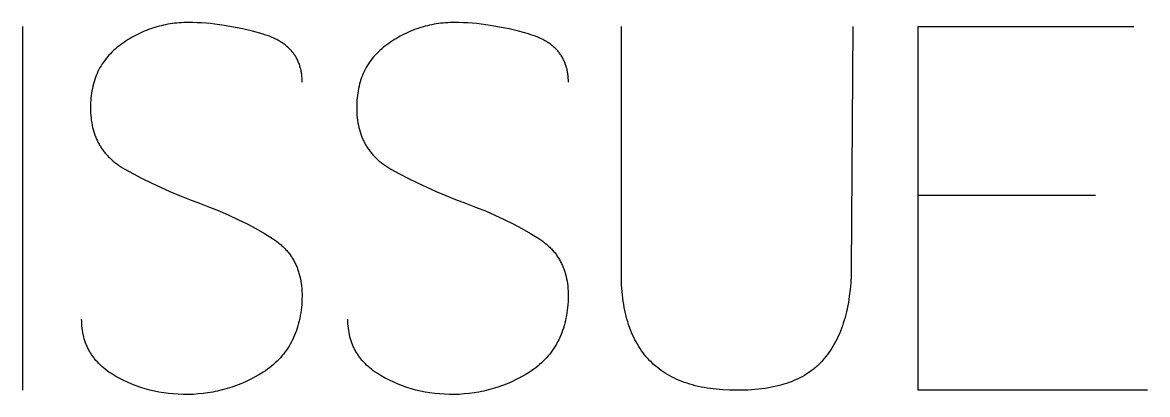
# Model space of a CAD drawing. Header units: millimetres. Extents: x -1220 to 1220, y -1270 to 3560.
# Drawn here: x -860.4 to -631.2, y 2773.8 to 2849.5 of the extents above; entities that cross this region are included whole.
import ezdxf

# ---------------------------------------------------------------- set-up
doc = ezdxf.new("R2010")
doc.units = ezdxf.units.MM
doc.layers.add('TC', color=220, linetype='Continuous', true_color=0xff00bb)

msp = doc.modelspace()

# ---------------------------------------------------------------- linework, layer by layer
at = {"layer": 'TC'}
for points in [[(-803.43, 2837.33), (-803.44, 2837.79), (-803.45, 2838.02), (-803.46, 2838.24), (-803.48, 2838.47), (-803.5, 2838.69), (-803.53, 2838.91), (-803.56, 2839.12), (-803.59, 2839.33), (-803.63, 2839.54), (-803.67, 2839.75), (-803.71, 2839.96), (-803.76, 2840.16), (-803.82, 2840.36), (-803.88, 2840.56), (-803.94, 2840.75), (-804, 2840.95), (-804.07, 2841.14), (-804.15, 2841.33), (-804.22, 2841.51), (-804.3, 2841.69), (-804.39, 2841.87), (-804.48, 2842.05), (-804.57, 2842.23), (-804.67, 2842.4), (-804.77, 2842.57), (-804.88, 2842.74), (-804.99, 2842.9), (-805.1, 2843.06), (-805.22, 2843.22), (-805.34, 2843.38), (-805.46, 2843.54), (-805.59, 2843.69), (-805.73, 2843.84), (-805.86, 2843.99), (-806, 2844.13), (-806.15, 2844.27), (-806.3, 2844.41), (-806.45, 2844.55), (-806.61, 2844.68), (-806.77, 2844.82), (-806.93, 2844.95), (-807.1, 2845.07), (-807.28, 2845.2), (-807.45, 2845.32), (-807.63, 2845.44), (-807.82, 2845.56), (-808.01, 2845.67), (-808.2, 2845.78), (-808.4, 2845.89), (-808.6, 2846), (-808.8, 2846.1), (-809.22, 2846.3), (-809.66, 2846.49), (-810.11, 2846.68), (-810.58, 2846.85), (-811.07, 2847.01), (-811.57, 2847.16), (-813.56, 2847.7), (-815.52, 2848.17), (-817.45, 2848.57), (-819.34, 2848.9), (-820.27, 2849.04), (-821.2, 2849.16), (-822.12, 2849.26), (-823.02, 2849.34), (-823.93, 2849.4), (-824.82, 2849.45), (-825.7, 2849.47), (-826.58, 2849.48), (-827.06, 2849.48), (-827.54, 2849.46), (-828.01, 2849.44), (-828.48, 2849.41), (-828.95, 2849.37), (-829.42, 2849.32), (-829.88, 2849.27), (-830.34, 2849.2), (-830.8, 2849.12), (-831.25, 2849.04), (-831.7, 2848.95), (-832.14, 2848.84), (-832.59, 2848.73), (-833.03, 2848.61), (-833.47, 2848.48), (-833.9, 2848.35), (-834.33, 2848.2), (-834.76, 2848.04), (-835.18, 2847.88), (-835.61, 2847.71), (-836.03, 2847.52), (-836.44, 2847.33), (-836.85, 2847.13), (-837.26, 2846.93), (-837.67, 2846.71), (-838.07, 2846.48), (-838.47, 2846.25), (-838.87, 2846), (-839.26, 2845.75), (-839.66, 2845.49), (-840.04, 2845.22), (-840.43, 2844.94), (-840.81, 2844.66), (-841.17, 2844.37), (-841.52, 2844.07), (-841.87, 2843.77), (-842.19, 2843.45), (-842.51, 2843.13), (-842.82, 2842.81), (-843.11, 2842.47), (-843.39, 2842.13), (-843.66, 2841.78), (-843.92, 2841.42), (-844.16, 2841.06), (-844.4, 2840.68), (-844.62, 2840.3), (-844.83, 2839.92), (-845.03, 2839.52), (-845.21, 2839.12), (-845.39, 2838.7), (-845.55, 2838.29), (-845.7, 2837.86), (-845.84, 2837.42), (-845.96, 2836.98), (-846.07, 2836.53), (-846.18, 2836.08), (-846.27, 2835.61), (-846.34, 2835.14), (-846.41, 2834.66), (-846.46, 2834.17), (-846.51, 2833.68), (-846.54, 2833.17), (-846.55, 2832.66), (-846.56, 2832.15), (-846.55, 2831.61), (-846.53, 2831.09), (-846.5, 2830.58), (-846.45, 2830.08), (-846.39, 2829.58), (-846.31, 2829.1), (-846.23, 2828.62), (-846.12, 2828.15), (-846.01, 2827.7), (-845.88, 2827.25), (-845.74, 2826.81), (-845.58, 2826.38), (-845.49, 2826.17), (-845.41, 2825.96), (-845.32, 2825.75), (-845.22, 2825.54), (-845.13, 2825.34), (-845.03, 2825.14), (-844.92, 2824.94), (-844.82, 2824.75), (-844.7, 2824.55), (-844.59, 2824.36), (-844.47, 2824.17), (-844.35, 2823.98), (-844.23, 2823.8), (-844.1, 2823.62), (-843.97, 2823.44), (-843.83, 2823.26), (-843.7, 2823.08), (-843.55, 2822.91), (-843.41, 2822.74), (-843.26, 2822.57), (-843.11, 2822.4), (-842.96, 2822.24), (-842.8, 2822.08), (-842.63, 2821.92), (-842.3, 2821.61), (-841.95, 2821.3), (-841.59, 2821.01), (-841.22, 2820.72), (-840.83, 2820.45), (-840.43, 2820.18), (-840.01, 2819.92), (-839.58, 2819.67), (-837.82, 2818.71), (-836.01, 2817.77), (-834.17, 2816.86), (-832.29, 2815.97), (-830.37, 2815.11), (-828.4, 2814.28), (-826.4, 2813.47), (-824.36, 2812.69), (-822.32, 2811.93), (-820.34, 2811.13), (-818.4, 2810.3), (-816.51, 2809.42), (-814.67, 2808.5), (-812.88, 2807.54), (-811.14, 2806.54), (-809.45, 2805.51), (-809.04, 2805.24), (-808.65, 2804.96), (-808.27, 2804.67), (-808.09, 2804.52), (-807.9, 2804.37), (-807.73, 2804.22), (-807.55, 2804.06), (-807.38, 2803.91), (-807.22, 2803.75), (-807.05, 2803.58), (-806.89, 2803.42), (-806.74, 2803.25), (-806.59, 2803.08), (-806.44, 2802.91), (-806.29, 2802.73), (-806.15, 2802.56), (-806.01, 2802.38), (-805.88, 2802.2), (-805.75, 2802.01), (-805.62, 2801.82), (-805.5, 2801.64), (-805.38, 2801.44), (-805.26, 2801.25), (-805.15, 2801.05), (-805.04, 2800.85), (-804.94, 2800.65), (-804.84, 2800.45), (-804.74, 2800.24), (-804.64, 2800.03), (-804.55, 2799.82), (-804.47, 2799.61), (-804.38, 2799.39), (-804.3, 2799.18), (-804.23, 2798.96), (-804.15, 2798.73), (-804.08, 2798.51), (-804.02, 2798.28), (-803.9, 2797.82), (-803.79, 2797.34), (-803.7, 2796.86), (-803.63, 2796.37), (-803.56, 2795.87), (-803.52, 2795.35), (-803.48, 2794.83), (-803.46, 2794.3), (-803.46, 2793.76), (-803.47, 2793.21), (-803.49, 2792.65), (-803.53, 2792.08), (-803.59, 2791.51), (-803.65, 2790.95), (-803.73, 2790.4), (-803.82, 2789.85), (-803.92, 2789.32), (-804.03, 2788.79), (-804.16, 2788.28), (-804.3, 2787.77), (-804.45, 2787.27), (-804.62, 2786.79), (-804.79, 2786.31), (-804.98, 2785.84), (-805.18, 2785.37), (-805.4, 2784.92), (-805.62, 2784.48), (-805.86, 2784.05), (-806.11, 2783.62), (-806.37, 2783.2), (-806.65, 2782.8), (-806.94, 2782.4), (-807.24, 2782.01), (-807.55, 2781.63), (-807.87, 2781.26), (-808.21, 2780.9), (-808.56, 2780.55), (-808.92, 2780.21), (-809.3, 2779.87), (-809.69, 2779.55), (-810.08, 2779.23), (-810.5, 2778.92), (-810.92, 2778.63), (-811.36, 2778.34), (-812.25, 2777.8), (-813.15, 2777.29), (-814.05, 2776.82), (-814.97, 2776.39), (-815.9, 2775.99), (-816.83, 2775.62), (-817.78, 2775.28), (-818.25, 2775.13), (-818.73, 2774.98), (-819.21, 2774.84), (-819.69, 2774.71), (-820.18, 2774.59), (-820.66, 2774.48), (-821.15, 2774.38), (-821.65, 2774.28), (-822.64, 2774.11), (-823.63, 2773.98), (-824.64, 2773.89), (-825.66, 2773.82), (-826.69, 2773.79), (-827.7, 2773.79), (-828.7, 2773.83), (-829.69, 2773.89), (-830.67, 2773.99), (-831.64, 2774.12), (-832.6, 2774.28), (-833.54, 2774.47), (-834.48, 2774.69), (-835.41, 2774.94), (-836.32, 2775.23), (-837.23, 2775.54), (-838.12, 2775.89), (-839.01, 2776.27), (-839.88, 2776.68), (-840.74, 2777.12), (-841.59, 2777.6), (-842.01, 2777.85), (-842.41, 2778.1), (-842.8, 2778.36), (-843.18, 2778.63), (-843.54, 2778.91), (-843.89, 2779.19), (-844.23, 2779.49), (-844.55, 2779.78), (-844.86, 2780.09), (-845.16, 2780.4), (-845.44, 2780.72), (-845.71, 2781.05), (-845.84, 2781.22), (-845.97, 2781.39), (-846.1, 2781.56), (-846.22, 2781.73), (-846.33, 2781.9), (-846.45, 2782.08), (-846.56, 2782.25), (-846.67, 2782.43), (-846.77, 2782.61), (-846.87, 2782.8), (-846.97, 2782.98), (-847.06, 2783.17), (-847.15, 2783.36), (-847.24, 2783.55), (-847.32, 2783.74), (-847.41, 2783.93), (-847.48, 2784.13), (-847.56, 2784.32), (-847.63, 2784.52), (-847.7, 2784.72), (-847.82, 2785.13), (-847.93, 2785.55), (-848.03, 2785.97), (-848.12, 2786.4), (-848.19, 2786.83), (-848.25, 2787.27), (-848.3, 2787.73), (-848.33, 2788.18), (-848.35, 2788.65), (-848.36, 2789.12)], [(-749.2, 2837.33), (-749.2, 2837.79), (-749.21, 2838.02), (-749.23, 2838.24), (-749.25, 2838.47), (-749.27, 2838.69), (-749.29, 2838.91), (-749.32, 2839.12), (-749.36, 2839.33), (-749.4, 2839.54), (-749.44, 2839.75), (-749.48, 2839.96), (-749.53, 2840.16), (-749.59, 2840.36), (-749.64, 2840.56), (-749.71, 2840.75), (-749.77, 2840.95), (-749.84, 2841.14), (-749.91, 2841.33), (-749.99, 2841.51), (-750.07, 2841.69), (-750.16, 2841.87), (-750.25, 2842.05), (-750.34, 2842.23), (-750.44, 2842.4), (-750.54, 2842.57), (-750.65, 2842.74), (-750.75, 2842.9), (-750.87, 2843.06), (-750.99, 2843.22), (-751.11, 2843.38), (-751.23, 2843.54), (-751.36, 2843.69), (-751.49, 2843.84), (-751.63, 2843.99), (-751.77, 2844.13), (-751.92, 2844.27), (-752.07, 2844.41), (-752.22, 2844.55), (-752.38, 2844.68), (-752.54, 2844.82), (-752.7, 2844.95), (-752.87, 2845.07), (-753.04, 2845.2), (-753.22, 2845.32), (-753.4, 2845.44), (-753.59, 2845.56), (-753.78, 2845.67), (-753.97, 2845.78), (-754.17, 2845.89), (-754.37, 2846), (-754.57, 2846.1), (-754.99, 2846.3), (-755.43, 2846.49), (-755.88, 2846.68), (-756.35, 2846.85), (-756.84, 2847.01), (-757.34, 2847.16), (-759.33, 2847.7), (-761.29, 2848.17), (-763.21, 2848.57), (-765.11, 2848.9), (-766.04, 2849.04), (-766.97, 2849.16), (-767.88, 2849.26), (-768.79, 2849.34), (-769.69, 2849.4), (-770.59, 2849.45), (-771.47, 2849.47), (-772.35, 2849.48), (-772.83, 2849.48), (-773.31, 2849.46), (-773.78, 2849.44), (-774.25, 2849.41), (-774.72, 2849.37), (-775.19, 2849.32), (-775.65, 2849.27), (-776.11, 2849.2), (-776.56, 2849.12), (-777.02, 2849.04), (-777.47, 2848.95), (-777.91, 2848.84), (-778.36, 2848.73), (-778.8, 2848.61), (-779.23, 2848.48), (-779.67, 2848.35), (-780.1, 2848.2), (-780.53, 2848.04), (-780.95, 2847.88), (-781.38, 2847.71), (-781.79, 2847.52), (-782.21, 2847.33), (-782.62, 2847.13), (-783.03, 2846.93), (-783.44, 2846.71), (-783.84, 2846.48), (-784.24, 2846.25), (-784.64, 2846), (-785.03, 2845.75), (-785.42, 2845.49), (-785.81, 2845.22), (-786.2, 2844.94), (-786.57, 2844.66), (-786.94, 2844.37), (-787.29, 2844.07), (-787.63, 2843.77), (-787.96, 2843.45), (-788.28, 2843.13), (-788.59, 2842.81), (-788.88, 2842.47), (-789.16, 2842.13), (-789.43, 2841.78), (-789.69, 2841.42), (-789.93, 2841.06), (-790.17, 2840.68), (-790.39, 2840.3), (-790.6, 2839.92), (-790.8, 2839.52), (-790.98, 2839.12), (-791.15, 2838.7), (-791.32, 2838.29), (-791.47, 2837.86), (-791.6, 2837.42), (-791.73, 2836.98), (-791.84, 2836.53), (-791.94, 2836.08), (-792.03, 2835.61), (-792.11, 2835.14), (-792.18, 2834.66), (-792.23, 2834.17), (-792.27, 2833.68), (-792.3, 2833.17), (-792.32, 2832.66), (-792.33, 2832.15), (-792.32, 2831.61), (-792.3, 2831.09), (-792.27, 2830.58), (-792.22, 2830.08), (-792.16, 2829.58), (-792.08, 2829.1), (-791.99, 2828.62), (-791.89, 2828.15), (-791.78, 2827.7), (-791.65, 2827.25), (-791.5, 2826.81), (-791.35, 2826.38), (-791.26, 2826.17), (-791.18, 2825.96), (-791.09, 2825.75), (-790.99, 2825.54), (-790.9, 2825.34), (-790.8, 2825.14), (-790.69, 2824.94), (-790.58, 2824.75), (-790.47, 2824.55), (-790.36, 2824.36), (-790.24, 2824.17), (-790.12, 2823.98), (-790, 2823.8), (-789.87, 2823.62), (-789.74, 2823.44), (-789.6, 2823.26), (-789.46, 2823.08), (-789.32, 2822.91), (-789.18, 2822.74), (-789.03, 2822.57), (-788.88, 2822.4), (-788.72, 2822.24), (-788.57, 2822.08), (-788.4, 2821.92), (-788.07, 2821.61), (-787.72, 2821.3), (-787.36, 2821.01), (-786.99, 2820.72), (-786.6, 2820.45), (-786.2, 2820.18), (-785.78, 2819.92), (-785.35, 2819.67), (-783.59, 2818.71), (-781.78, 2817.77), (-779.94, 2816.86), (-778.06, 2815.97), (-776.13, 2815.11), (-774.17, 2814.28), (-772.17, 2813.47), (-770.13, 2812.69), (-768.09, 2811.93), (-766.1, 2811.13), (-764.17, 2810.3), (-762.28, 2809.42), (-760.44, 2808.5), (-758.65, 2807.54), (-756.91, 2806.54), (-755.22, 2805.51), (-754.81, 2805.24), (-754.42, 2804.96), (-754.04, 2804.67), (-753.85, 2804.52), (-753.67, 2804.37), (-753.5, 2804.22), (-753.32, 2804.06), (-753.15, 2803.91), (-752.99, 2803.75), (-752.82, 2803.58), (-752.66, 2803.42), (-752.51, 2803.25), (-752.35, 2803.08), (-752.21, 2802.91), (-752.06, 2802.73), (-751.92, 2802.56), (-751.78, 2802.38), (-751.65, 2802.2), (-751.52, 2802.01), (-751.39, 2801.82), (-751.27, 2801.64), (-751.15, 2801.44), (-751.03, 2801.25), (-750.92, 2801.05), (-750.81, 2800.85), (-750.71, 2800.65), (-750.6, 2800.45), (-750.51, 2800.24), (-750.41, 2800.03), (-750.32, 2799.82), (-750.23, 2799.61), (-750.15, 2799.39), (-750.07, 2799.18), (-750, 2798.96), (-749.92, 2798.73), (-749.85, 2798.51), (-749.79, 2798.28), (-749.67, 2797.82), (-749.56, 2797.34), (-749.47, 2796.86), (-749.39, 2796.37), (-749.33, 2795.87), (-749.29, 2795.35), (-749.25, 2794.83), (-749.23, 2794.3), (-749.23, 2793.76), (-749.24, 2793.21), (-749.26, 2792.65), (-749.3, 2792.08), (-749.35, 2791.51), (-749.42, 2790.95), (-749.5, 2790.4), (-749.59, 2789.85), (-749.69, 2789.32), (-749.8, 2788.79), (-749.93, 2788.28), (-750.07, 2787.77), (-750.22, 2787.27), (-750.38, 2786.79), (-750.56, 2786.31), (-750.75, 2785.84), (-750.95, 2785.37), (-751.16, 2784.92), (-751.39, 2784.48), (-751.63, 2784.05), (-751.88, 2783.62), (-752.14, 2783.2), (-752.42, 2782.8), (-752.71, 2782.4), (-753.01, 2782.01), (-753.32, 2781.63), (-753.64, 2781.26), (-753.98, 2780.9), (-754.33, 2780.55), (-754.69, 2780.21), (-755.07, 2779.87), (-755.45, 2779.55), (-755.85, 2779.23), (-756.26, 2778.92), (-756.69, 2778.63), (-757.13, 2778.34), (-758.02, 2777.8), (-758.91, 2777.29), (-759.82, 2776.82), (-760.74, 2776.39), (-761.67, 2775.99), (-762.6, 2775.62), (-763.55, 2775.28), (-764.02, 2775.13), (-764.5, 2774.98), (-764.98, 2774.84), (-765.46, 2774.71), (-765.95, 2774.59), (-766.43, 2774.48), (-766.92, 2774.38), (-767.41, 2774.28), (-768.4, 2774.11), (-769.4, 2773.98), (-770.41, 2773.89), (-771.43, 2773.82), (-772.45, 2773.79), (-773.47, 2773.79), (-774.47, 2773.83), (-775.46, 2773.89), (-776.44, 2773.99), (-777.41, 2774.12), (-778.37, 2774.28), (-779.31, 2774.47), (-780.25, 2774.69), (-781.18, 2774.94), (-782.09, 2775.23), (-783, 2775.54), (-783.89, 2775.89), (-784.77, 2776.27), (-785.65, 2776.68), (-786.51, 2777.12), (-787.36, 2777.6), (-787.78, 2777.85), (-788.18, 2778.1), (-788.57, 2778.36), (-788.95, 2778.63), (-789.31, 2778.91), (-789.66, 2779.19), (-790, 2779.49), (-790.32, 2779.78), (-790.63, 2780.09), (-790.93, 2780.4), (-791.21, 2780.72), (-791.48, 2781.05), (-791.61, 2781.22), (-791.74, 2781.39), (-791.86, 2781.56), (-791.98, 2781.73), (-792.1, 2781.9), (-792.22, 2782.08), (-792.33, 2782.25), (-792.43, 2782.43), (-792.54, 2782.61), (-792.64, 2782.8), (-792.74, 2782.98), (-792.83, 2783.17), (-792.92, 2783.36), (-793.01, 2783.55), (-793.09, 2783.74), (-793.17, 2783.93), (-793.25, 2784.13), (-793.33, 2784.32), (-793.4, 2784.52), (-793.46, 2784.72), (-793.59, 2785.13), (-793.7, 2785.55), (-793.8, 2785.97), (-793.89, 2786.4), (-793.96, 2786.83), (-794.02, 2787.27), (-794.07, 2787.73), (-794.1, 2788.18), (-794.12, 2788.65), (-794.13, 2789.12)], [(-860.41, 2848.64), (-860.41, 2774.64)], [(-691.27, 2848.64), (-691.58, 2799.37), (-691.62, 2797.92), (-691.69, 2796.5), (-691.81, 2795.12), (-691.97, 2793.79), (-692.06, 2793.14), (-692.16, 2792.5), (-692.28, 2791.87), (-692.41, 2791.25), (-692.54, 2790.64), (-692.69, 2790.05), (-692.84, 2789.46), (-693.01, 2788.88), (-693.19, 2788.32), (-693.37, 2787.76), (-693.57, 2787.21), (-693.78, 2786.68), (-694, 2786.16), (-694.23, 2785.64), (-694.47, 2785.14), (-694.71, 2784.65), (-694.97, 2784.16), (-695.24, 2783.69), (-695.52, 2783.23), (-695.81, 2782.78), (-696.12, 2782.34), (-696.43, 2781.91), (-696.75, 2781.49), (-697.08, 2781.09), (-697.42, 2780.69), (-697.59, 2780.5), (-697.77, 2780.3), (-697.95, 2780.12), (-698.13, 2779.93), (-698.32, 2779.75), (-698.52, 2779.57), (-698.71, 2779.4), (-698.91, 2779.23), (-699.11, 2779.06), (-699.32, 2778.89), (-699.53, 2778.73), (-699.74, 2778.57), (-700.18, 2778.26), (-700.63, 2777.97), (-701.1, 2777.68), (-701.58, 2777.41), (-702.07, 2777.16), (-702.58, 2776.91), (-703.1, 2776.68), (-703.64, 2776.46), (-704.19, 2776.25), (-704.75, 2776.05), (-705.33, 2775.87), (-705.93, 2775.7), (-706.54, 2775.54), (-707.16, 2775.4), (-707.8, 2775.27), (-708.45, 2775.15), (-709.11, 2775.04), (-709.79, 2774.95), (-710.48, 2774.86), (-711.19, 2774.79), (-711.91, 2774.74), (-712.65, 2774.69), (-713.4, 2774.66), (-714.95, 2774.64), (-716.36, 2774.66), (-717.73, 2774.73), (-718.39, 2774.78), (-719.05, 2774.84), (-719.7, 2774.91), (-720.33, 2774.99), (-720.95, 2775.09), (-721.57, 2775.19), (-722.17, 2775.31), (-722.76, 2775.44), (-723.34, 2775.58), (-723.91, 2775.73), (-724.47, 2775.89), (-725.01, 2776.06), (-725.55, 2776.25), (-726.08, 2776.44), (-726.59, 2776.65), (-727.09, 2776.87), (-727.59, 2777.1), (-728.07, 2777.34), (-728.54, 2777.59), (-729, 2777.85), (-729.45, 2778.12), (-729.89, 2778.41), (-730.31, 2778.7), (-730.73, 2779.01), (-731.13, 2779.33), (-731.53, 2779.65), (-731.91, 2779.99), (-732.28, 2780.35), (-732.64, 2780.71), (-732.99, 2781.08), (-733.33, 2781.47), (-733.66, 2781.86), (-733.98, 2782.27), (-734.29, 2782.69), (-734.58, 2783.12), (-734.87, 2783.56), (-735.14, 2784.01), (-735.4, 2784.47), (-735.65, 2784.94), (-735.89, 2785.43), (-736.12, 2785.93), (-736.34, 2786.43), (-736.55, 2786.95), (-736.75, 2787.48), (-736.94, 2788.02), (-737.11, 2788.57), (-737.27, 2789.14), (-737.43, 2789.71), (-737.57, 2790.3), (-737.7, 2790.89), (-737.82, 2791.5), (-737.93, 2792.12), (-738.03, 2792.75), (-738.12, 2793.39), (-738.19, 2794.04), (-738.26, 2794.71), (-738.36, 2796.07), (-738.41, 2797.47), (-738.41, 2848.64)], [(-631.22, 2774.64), (-677.95, 2774.64), (-677.95, 2848.64), (-633.97, 2848.64)], [(-641.79, 2814.28), (-677.95, 2814.28)]]:
    msp.add_lwpolyline(points, dxfattribs=at)

doc.saveas('drawing.dxf')
